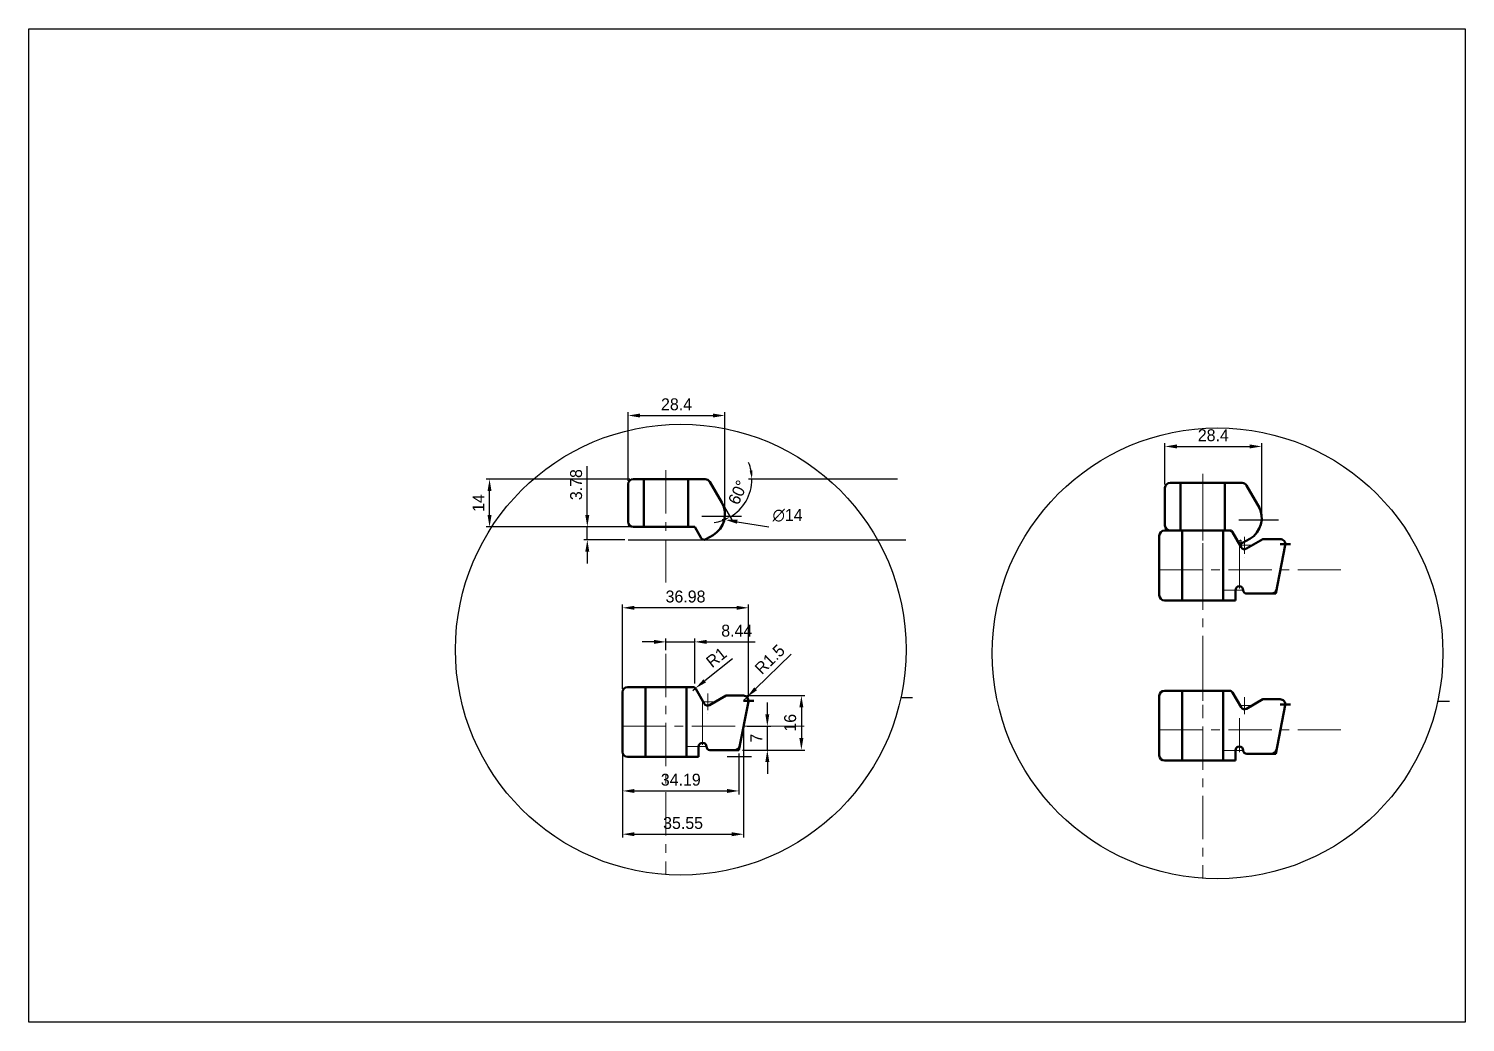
# Model space of a CAD drawing. Header units: millimetres. Extents: x -8 to 3214, y -115 to 422.
# Drawn here: x 1496.5 to 1918.3, y 5.3 to 296.9 of the extents above; entities that cross this region are included whole.
import ezdxf

# ---------------------------------------------------------------- set-up
doc = ezdxf.new("R2010")
doc.units = ezdxf.units.MM
doc.header["$PDSIZE"] = -1
doc.linetypes.add('CENTERX2', pattern=[20.32, 12.7, -2.54, 2.54, -2.54])
for name, color, linetype, lineweight in [('AM_0', 7, 'Continuous', 50), ('AM_5', 92, 'Continuous', 25), ('粗实线1', 230, 'Continuous', 15)]:
    doc.layers.add(name, color=color, linetype=linetype, lineweight=lineweight)
doc.styles.get("Standard").update_dxf_attribs({"font": 'FZYTK.TTF'})
doc.dimstyles.new('AM_ISO$0', dxfattribs={"dimtxt": 3.5, "dimasz": 3.5, "dimexe": 1, "dimexo": 1, "dimgap": 1.5, "dimtad": 1, "dimdsep": 46, "dimtxsty": 'Standard', "dimcen": 0, "dimclrd": 256, "dimclre": 256, "dimclrt": 140, "dimadec": 0, "dimazin": 2, "dimtp": 0.1, "dimtm": 0.1, "dimtfac": 0.71, "dimtmove": 0, "dimatfit": 3, "dimfxl": 1, "dimlwd": -1, "dimlwe": -1, "dimarcsym": 1})
doc.dimstyles.new('AM_ISO$2', dxfattribs={"dimtxt": 3.5, "dimasz": 2.5, "dimexe": 1, "dimexo": 1, "dimgap": 1.5, "dimtad": 1, "dimdsep": 46, "dimtxsty": 'Standard', "dimcen": 0, "dimclrd": 256, "dimclre": 256, "dimclrt": 140, "dimadec": 0, "dimazin": 2, "dimtp": 0.1, "dimtm": 0.1, "dimtfac": 0.71, "dimtdec": 3, "dimtmove": 0, "dimatfit": 3, "dimfxl": 1, "dimlwd": -1, "dimlwe": -1, "dimarcsym": 1})
doc.dimstyles.new('AM_ISO$3', dxfattribs={"dimtxt": 3.5, "dimasz": 3.5, "dimexe": 1, "dimexo": 1, "dimgap": 1.5, "dimtad": 1, "dimtoh": 1, "dimdsep": 46, "dimtxsty": 'Standard', "dimcen": 0, "dimclrd": 256, "dimclre": 256, "dimclrt": 140, "dimadec": 0, "dimazin": 2, "dimtp": 0.1, "dimtm": 0.1, "dimtfac": 0.71, "dimtofl": 0, "dimtmove": 0, "dimatfit": 0, "dimfxl": 1, "dimlwd": -1, "dimlwe": -1, "dimarcsym": 1})
doc.dimstyles.new('AM_ISO$4', dxfattribs={"dimtxt": 3.5, "dimasz": 3.5, "dimexe": 1, "dimexo": 1, "dimgap": 1.5, "dimtad": 1, "dimdsep": 46, "dimtxsty": 'Standard', "dimcen": 0, "dimclrd": 256, "dimclre": 256, "dimclrt": 140, "dimadec": 0, "dimazin": 2, "dimtp": 0.1, "dimtm": 0.1, "dimtfac": 0.71, "dimtmove": 0, "dimatfit": 3, "dimfxl": 1, "dimlwd": -1, "dimlwe": -1, "dimarcsym": 1})

# ---------------------------------------------------------------- blocks, each defined once
blk = doc.blocks.new('*D52')
at = {"layer": 'AM_5', "linetype": 'ByBlock', "transparency": 16777216}
for p, q in [((1673.02, 164.68), (1630.82, 164.68)), ((1631.82, 154.18), (1631.82, 161.18)), ((1673.02, 150.68), (1630.82, 150.68))]:
    blk.add_line(p, q, dxfattribs=at)
at = {"layer": 'AM_5', "transparency": 16777216}
for points in [[(1631.23, 161.18), (1632.4, 161.18), (1631.82, 164.68)], [(1631.23, 154.18), (1632.4, 154.18), (1631.82, 150.68)]]:
    blk.add_solid(points, dxfattribs=at)
at = {"layer": 'Defpoints', "color": 0, "transparency": 16777216}
for p in [(1631.82, 164.68), (1674.02, 164.68), (1674.02, 150.68)]:
    blk.add_point(p, dxfattribs=at)
at = {"layer": 'AM_5', "color": 140, "transparency": 16777216, "insert": (1628.57, 157.68), "char_height": 3.5, "attachment_point": 5, "rotation": 90}
blk.add_mtext('14', dxfattribs=at)
blk = doc.blocks.new('*D53')
at = {"layer": 'AM_5', "linetype": 'ByBlock', "transparency": 16777216}
for p, q in [((1660.52, 154.18), (1660.52, 168.48)), ((1673.02, 150.68), (1659.52, 150.68)), ((1660.52, 146.9), (1660.52, 150.68)), ((1671.52, 146.9), (1659.52, 146.9)), ((1660.52, 143.4), (1660.52, 139.9))]:
    blk.add_line(p, q, dxfattribs=at)
at = {"layer": 'AM_5', "transparency": 16777216}
for points in [[(1659.93, 154.18), (1661.1, 154.18), (1660.52, 150.68)], [(1659.93, 143.4), (1661.1, 143.4), (1660.52, 146.9)]]:
    blk.add_solid(points, dxfattribs=at)
at = {"layer": 'Defpoints', "color": 0, "transparency": 16777216}
for p in [(1660.52, 150.68), (1674.02, 150.68), (1672.52, 146.9)]:
    blk.add_point(p, dxfattribs=at)
at = {"layer": 'AM_5', "color": 140, "transparency": 16777216, "insert": (1657.25, 163.08), "char_height": 3.5, "attachment_point": 5, "rotation": 90}
blk.add_mtext('3.78', dxfattribs=at)
blk = doc.blocks.new('*D54')
at = {"layer": 'AM_5', "linetype": 'ByBlock', "transparency": 16777216}
for p, q in [((1672.52, 164.18), (1672.52, 184.37)), ((1676.02, 183.37), (1697.42, 183.37)), ((1700.92, 154.87), (1700.92, 184.37))]:
    blk.add_line(p, q, dxfattribs=at)
at = {"layer": 'AM_5', "transparency": 16777216}
for points in [[(1676.02, 183.95), (1676.02, 182.79), (1672.52, 183.37)], [(1697.42, 183.95), (1697.42, 182.79), (1700.92, 183.37)]]:
    blk.add_solid(points, dxfattribs=at)
at = {"layer": 'Defpoints', "color": 0, "transparency": 16777216}
for p in [(1700.92, 183.37), (1672.52, 163.18), (1700.92, 153.87)]:
    blk.add_point(p, dxfattribs=at)
at = {"layer": 'AM_5', "color": 140, "transparency": 16777216, "insert": (1686.72, 186.64), "char_height": 3.5, "attachment_point": 5}
blk.add_mtext('28.4', dxfattribs=at)
blk = doc.blocks.new('*D55')
at = {"linetype": 'ByBlock', "transparency": 16777216}
blk.add_line((1704.56, 152.19), (1713.85, 150.68), dxfattribs=at)
at = {"transparency": 16777216}
blk.add_solid([(1704.65, 152.76), (1704.47, 151.61), (1701.11, 152.75)], dxfattribs=at)
at = {"layer": 'Defpoints', "color": 0, "transparency": 16777216}
for p in [(1687.29, 154.99), (1701.11, 152.75)]:
    blk.add_point(p, dxfattribs=at)
at = {"color": 140, "transparency": 16777216, "insert": (1719.32, 154.06), "char_height": 3.5, "attachment_point": 5}
blk.add_mtext('∅14', dxfattribs=at)
blk = doc.blocks.new('*D56')
at = {"transparency": 16777216}
for p, q in [((1751.62, 164.68), (1707.85, 164.68)), ((1700.76, 156.5), (1702.95, 152.71))]:
    blk.add_line(p, q, dxfattribs=at)
for start, end in [(11.1923, 22.3846), (300, 360), (277.6154, 288.8077)]:
    blk.add_arc((1696.04, 164.68), 12.82, start, end, dxfattribs=at)
for points in [[(1709.03, 167.21), (1708.2, 167.13), (1708.85, 164.68)], [(1700, 152.92), (1700.34, 152.16), (1702.45, 153.58)]]:
    blk.add_solid(points, dxfattribs=at)
at = {"layer": 'Defpoints', "color": 0, "transparency": 16777216}
for p in [(1752.62, 164.68), (1756.04, 164.68), (1696.47, 163.93), (1700.26, 157.37), (1705.86, 156.44)]:
    blk.add_point(p, dxfattribs=at)
at = {"color": 140, "transparency": 16777216, "insert": (1704.75, 160.81), "char_height": 3.5, "attachment_point": 5, "rotation": 66.0507}
blk.add_mtext('60°', dxfattribs=at)
blk = doc.blocks.new('*D44')
at = {"layer": 'AM_5', "linetype": 'ByBlock', "transparency": 16777216}
for p, q in [((1680.12, 116.93), (1676.62, 116.93)), ((1683.62, 114.45), (1683.62, 117.93)), ((1683.62, 116.93), (1692.06, 116.93)), ((1692.06, 104.68), (1692.06, 117.93)), ((1695.56, 116.93), (1709.77, 116.93))]:
    blk.add_line(p, q, dxfattribs=at)
at = {"layer": 'AM_5', "transparency": 16777216}
for points in [[(1680.12, 117.52), (1680.12, 116.35), (1683.62, 116.93)], [(1695.56, 117.52), (1695.56, 116.35), (1692.06, 116.93)]]:
    blk.add_solid(points, dxfattribs=at)
at = {"layer": 'Defpoints', "color": 0, "transparency": 16777216}
for p in [(1692.06, 116.93), (1683.62, 113.45), (1692.06, 103.68)]:
    blk.add_point(p, dxfattribs=at)
at = {"layer": 'AM_5', "color": 140, "transparency": 16777216, "insert": (1704.41, 120.2), "char_height": 3.5, "attachment_point": 5}
blk.add_mtext('8.44', dxfattribs=at)
blk = doc.blocks.new('*D45')
at = {"linetype": 'ByBlock', "transparency": 16777216}
for p, q in [((1720.35, 113.28), (1709.93, 103.16)), ((1706.35, 99.68), (1707.42, 100.72))]:
    blk.add_line(p, q, dxfattribs=at)
at = {"transparency": 16777216}
blk.add_solid([(1709.53, 103.58), (1710.34, 102.74), (1707.42, 100.72)], dxfattribs=at)
at = {"layer": 'Defpoints', "color": 0, "transparency": 16777216}
for p in [(1706.35, 99.68), (1707.42, 100.72)]:
    blk.add_point(p, dxfattribs=at)
at = {"color": 140, "transparency": 16777216, "insert": (1714.11, 111.79), "char_height": 3.5, "attachment_point": 5, "rotation": 44.1581}
blk.add_mtext('R1.5', dxfattribs=at)
blk = doc.blocks.new('*D46')
at = {"linetype": 'ByBlock', "transparency": 16777216}
for p, q in [((1703.15, 111.97), (1695, 105.48)), ((1691.48, 102.68), (1692.26, 103.3))]:
    blk.add_line(p, q, dxfattribs=at)
at = {"transparency": 16777216}
blk.add_solid([(1694.64, 105.94), (1695.36, 105.02), (1692.26, 103.3)], dxfattribs=at)
at = {"layer": 'Defpoints', "color": 0, "transparency": 16777216}
for p in [(1691.48, 102.68), (1692.26, 103.3)]:
    blk.add_point(p, dxfattribs=at)
at = {"color": 140, "transparency": 16777216, "insert": (1698.41, 112.37), "char_height": 3.5, "attachment_point": 5, "rotation": 38.5276}
blk.add_mtext('R1', dxfattribs=at)
blk = doc.blocks.new('*D47')
at = {"layer": 'AM_5', "linetype": 'ByBlock', "transparency": 16777216}
for p, q in [((1670.87, 91.18), (1670.87, 59.48)), ((1706.42, 91.18), (1706.42, 59.48)), ((1674.37, 60.48), (1702.92, 60.48))]:
    blk.add_line(p, q, dxfattribs=at)
at = {"layer": 'AM_5', "transparency": 16777216}
for points in [[(1674.37, 61.07), (1674.37, 59.9), (1670.87, 60.48)], [(1702.92, 61.07), (1702.92, 59.9), (1706.42, 60.48)]]:
    blk.add_solid(points, dxfattribs=at)
at = {"layer": 'Defpoints', "color": 0, "transparency": 16777216}
for p in [(1670.87, 92.18), (1706.42, 92.18), (1706.42, 60.48)]:
    blk.add_point(p, dxfattribs=at)
at = {"layer": 'AM_5', "color": 140, "transparency": 16777216, "insert": (1688.64, 63.75), "char_height": 3.5, "attachment_point": 5}
blk.add_mtext('35.55', dxfattribs=at)
blk = doc.blocks.new('*D48')
at = {"layer": 'AM_5', "linetype": 'ByBlock', "transparency": 16777216}
for p, q in [((1670.87, 103.18), (1670.87, 127.93)), ((1704.35, 126.93), (1674.37, 126.93)), ((1707.85, 100.68), (1707.85, 127.93))]:
    blk.add_line(p, q, dxfattribs=at)
at = {"layer": 'AM_5', "transparency": 16777216}
for points in [[(1674.37, 127.52), (1674.37, 126.35), (1670.87, 126.93)], [(1704.35, 127.52), (1704.35, 126.35), (1707.85, 126.93)]]:
    blk.add_solid(points, dxfattribs=at)
at = {"layer": 'Defpoints', "color": 0, "transparency": 16777216}
for p in [(1670.87, 126.93), (1670.87, 102.18), (1707.85, 99.68)]:
    blk.add_point(p, dxfattribs=at)
at = {"layer": 'AM_5', "color": 140, "transparency": 16777216, "insert": (1689.36, 130.22), "char_height": 3.5, "attachment_point": 5}
blk.add_mtext('36.98', dxfattribs=at)
blk = doc.blocks.new('*D49')
at = {"layer": 'AM_5', "linetype": 'ByBlock', "transparency": 16777216}
for p, q in [((1670.87, 83.68), (1670.87, 72.18)), ((1705.06, 84.18), (1705.06, 72.18)), ((1674.37, 73.18), (1701.56, 73.18))]:
    blk.add_line(p, q, dxfattribs=at)
at = {"layer": 'AM_5', "transparency": 16777216}
for points in [[(1674.37, 73.76), (1674.37, 72.59), (1670.87, 73.18)], [(1701.56, 73.76), (1701.56, 72.59), (1705.06, 73.18)]]:
    blk.add_solid(points, dxfattribs=at)
at = {"layer": 'Defpoints', "color": 0, "transparency": 16777216}
for p in [(1670.87, 84.68), (1705.06, 85.18), (1705.06, 73.18)]:
    blk.add_point(p, dxfattribs=at)
at = {"layer": 'AM_5', "color": 140, "transparency": 16777216, "insert": (1687.96, 76.46), "char_height": 3.5, "attachment_point": 5}
blk.add_mtext('34.19', dxfattribs=at)
blk = doc.blocks.new('*D50')
at = {"layer": 'AM_5', "linetype": 'ByBlock', "transparency": 16777216}
for p, q in [((1713.38, 95.68), (1713.38, 99.18)), ((1707.42, 92.18), (1714.38, 92.18)), ((1713.38, 85.18), (1713.38, 92.18)), ((1706.06, 85.18), (1714.38, 85.18)), ((1713.38, 81.68), (1713.38, 78.18))]:
    blk.add_line(p, q, dxfattribs=at)
at = {"layer": 'AM_5', "transparency": 16777216}
for points in [[(1712.79, 95.68), (1713.96, 95.68), (1713.38, 92.18)], [(1712.79, 81.68), (1713.96, 81.68), (1713.38, 85.18)]]:
    blk.add_solid(points, dxfattribs=at)
at = {"layer": 'Defpoints', "color": 0, "transparency": 16777216}
for p in [(1706.42, 92.18), (1713.38, 92.18), (1705.06, 85.18)]:
    blk.add_point(p, dxfattribs=at)
at = {"layer": 'AM_5', "color": 140, "transparency": 16777216, "insert": (1710.13, 88.68), "char_height": 3.5, "attachment_point": 5, "rotation": 90}
blk.add_mtext('7', dxfattribs=at)
blk = doc.blocks.new('*D51')
at = {"layer": 'AM_5', "linetype": 'ByBlock', "transparency": 16777216}
for p, q in [((1707.35, 101.18), (1724.38, 101.18)), ((1723.38, 97.68), (1723.38, 88.68)), ((1706.06, 85.18), (1724.38, 85.18))]:
    blk.add_line(p, q, dxfattribs=at)
at = {"layer": 'AM_5', "transparency": 16777216}
for points in [[(1722.79, 97.68), (1723.96, 97.68), (1723.38, 101.18)], [(1722.79, 88.68), (1723.96, 88.68), (1723.38, 85.18)]]:
    blk.add_solid(points, dxfattribs=at)
at = {"layer": 'Defpoints', "color": 0, "transparency": 16777216}
for p in [(1706.35, 101.18), (1705.06, 85.18), (1723.38, 85.18)]:
    blk.add_point(p, dxfattribs=at)
at = {"layer": 'AM_5', "color": 140, "transparency": 16777216, "insert": (1720.1, 93.18), "char_height": 3.5, "attachment_point": 5, "rotation": 90}
blk.add_mtext('16', dxfattribs=at)
blk = doc.blocks.new('*D57')
at = {"layer": 'AM_5', "linetype": 'ByBlock', "transparency": 16777216}
for p, q in [((1830.12, 163.1), (1830.12, 175.29)), ((1833.62, 174.29), (1855.03, 174.29)), ((1858.53, 153.79), (1858.53, 175.29))]:
    blk.add_line(p, q, dxfattribs=at)
at = {"layer": 'AM_5', "transparency": 16777216}
for points in [[(1833.62, 174.87), (1833.62, 173.71), (1830.12, 174.29)], [(1855.03, 174.87), (1855.03, 173.71), (1858.53, 174.29)]]:
    blk.add_solid(points, dxfattribs=at)
at = {"layer": 'Defpoints', "color": 0, "transparency": 16777216}
for p in [(1858.53, 174.29), (1830.12, 162.1), (1858.53, 152.79)]:
    blk.add_point(p, dxfattribs=at)
at = {"layer": 'AM_5', "color": 140, "transparency": 16777216, "insert": (1844.33, 177.56), "char_height": 3.5, "attachment_point": 5}
blk.add_mtext('28.4', dxfattribs=at)

msp = doc.modelspace()

# ---------------------------------------------------------------- linework, layer by layer
at = {"color": 3}
for p, q in [((1858.529047, 152.787004), (1858.529047, 162.289206)), ((1694.195875, 153.866166), (1705.816384, 153.866166)), ((1851.804417, 152.787004), (1863.424926, 152.787004)), ((1672.516384, 146.898311), (1754.0083, 146.898311)), ((1852.42466, 146.819149), (1851.558635, 146.319149)), ((1852.42466, 146.819149), (1852.479509, 144.724149)), ((1853.475438, 141.699149), (1853.475438, 141.699149)), ((1752.617988, 100.652483), (1756.036384, 100.652483)), ((1910.226531, 99.573321), (1913.644926, 99.573321)), ((1695.866896, 95.776537), (1695.866896, 95.776537)), ((1701.587777, 83.262423), (1708.77304, 83.262423))]:
    msp.add_line(p, q, dxfattribs=at)
msp.add_lwpolyline([(1496.50957, 296.888929), (1918.30957, 296.888929), (1918.30957, 5.288929), (1496.50957, 5.288929)], close=True, dxfattribs=at)
for centre in [(1687.963895, 114.652483), (1845.572437, 113.573321)]:
    msp.add_circle(centre, 66.152489, dxfattribs=at)
at = {"layer": 'AM_0', "lineweight": 50}
for p, q in [((1674.016384, 164.678311), (1695.170359, 164.678311)), ((1677.116384, 164.678311), (1677.116384, 150.678311)), ((1690.116384, 164.678311), (1690.116384, 150.678311)), ((1672.516384, 163.178311), (1672.516384, 152.178311)), ((1696.469397, 163.928311), (1699.997271, 157.817854)), ((1696.469397, 163.928311), (1699.997271, 157.817854)), ((1830.124926, 162.099149), (1830.124926, 151.099149)), ((1831.624926, 163.599149), (1852.778901, 163.599149)), ((1834.724926, 163.599149), (1834.724926, 149.599149)), ((1847.724926, 163.599149), (1847.724926, 149.599149)), ((1854.077939, 162.849149), (1857.866595, 156.287004)), ((1674.016384, 150.678311), (1692.056384, 150.678311)), ((1692.056384, 150.678311), (1693.950093, 147.398311)), ((1831.624926, 149.599149), (1849.664926, 149.599149)), ((1849.664926, 149.599149), (1851.558635, 146.319149)), ((1863.954703, 145.599149), (1866.989031, 145.599149)), ((1853.125438, 132.099149), (1853.125438, 132.099149)), ((1706.346161, 99.676537), (1709.380489, 99.676537)), ((1863.954703, 98.597375), (1866.989031, 98.597375)), ((1695.516896, 86.176537), (1695.516896, 86.176537)), ((1853.125438, 85.097375), (1853.125438, 85.097375))]:
    msp.add_line(p, q, dxfattribs=at)
at = {"layer": 'AM_0', "color": 1, "lineweight": 50}
for p, q in [((1697.435093, 148.255676), (1695.316118, 147.032285)), ((1828.474926, 148.099149), (1828.474926, 130.599149)), ((1829.974926, 149.599149), (1849.087576, 149.599149)), ((1835.224926, 149.599149), (1835.224926, 129.099149)), ((1847.224926, 149.599149), (1847.224926, 129.099149)), ((1849.953601, 149.099149), (1852.479509, 144.724149)), ((1855.043635, 147.176514), (1852.92466, 145.953123)), ((1854.050438, 144.303219), (1858.893129, 147.099149)), ((1858.893129, 147.099149), (1863.954703, 147.099149)), ((1862.664264, 131.099149), (1865.427144, 145.312935)), ((1850.825438, 132.099149), (1850.825438, 129.099149)), ((1854.125438, 131.099149), (1862.664264, 131.099149)), ((1829.974926, 129.099149), (1850.825438, 129.099149)), ((1670.866384, 102.176537), (1670.866384, 84.676537)), ((1672.366384, 103.676537), (1691.479034, 103.676537)), ((1677.616384, 103.676537), (1677.616384, 83.176537)), ((1689.616384, 103.676537), (1689.616384, 83.176537)), ((1692.345059, 103.176537), (1694.870967, 98.801537)), ((1829.974926, 102.597375), (1849.087576, 102.597375)), ((1835.224926, 102.597375), (1835.224926, 82.097375)), ((1847.224926, 102.597375), (1847.224926, 82.097375)), ((1849.953601, 102.097375), (1852.479509, 97.722375)), ((1696.441896, 98.380608), (1701.284587, 101.176537)), ((1701.284587, 101.176537), (1706.346161, 101.176537)), ((1705.055722, 85.176537), (1707.818602, 99.390324)), ((1828.474926, 101.097375), (1828.474926, 83.597375)), ((1854.050438, 97.301446), (1858.893129, 100.097375)), ((1858.893129, 100.097375), (1863.954703, 100.097375)), ((1862.664264, 84.097375), (1865.427144, 98.311162)), ((1693.216896, 86.176537), (1693.216896, 83.176537)), ((1696.516896, 85.176537), (1705.055722, 85.176537)), ((1850.825438, 85.097375), (1850.825438, 82.097375)), ((1672.366384, 83.176537), (1693.216896, 83.176537)), ((1829.974926, 82.097375), (1850.825438, 82.097375)), ((1854.125438, 84.097375), (1862.664264, 84.097375))]:
    msp.add_line(p, q, dxfattribs=at)
at = {"layer": 'AM_0', "lineweight": 50}
for centre, start, end in [((1674.016384, 163.178311), 90, 180), ((1695.170359, 163.178311), 30, 90), ((1831.624926, 162.099149), 90, 180), ((1852.778901, 162.099149), 30, 90), ((1674.016384, 152.178311), 180, 270), ((1831.624926, 151.099149), 180, 270)]:
    msp.add_arc(centre, 1.5, start, end, dxfattribs=at)
at = {"layer": 'AM_0', "color": 1, "lineweight": 50}
for centre, radius, start, end in [((1693.935093, 154.317854), 7, 300, 30), ((1851.543635, 153.238692), 7, 300, 30), ((1829.974926, 148.099149), 1.5, 90, 180), ((1849.087576, 148.599149), 1, 30, 90), ((1694.816118, 147.898311), 1, 210, 300), ((1852.42466, 146.819149), 1, 210, 300), ((1853.475438, 145.299149), 1.15, 210, 300), ((1863.954703, 145.599149), 1.5, 349, 90), ((1851.975438, 132.099149), 1.15, 0, 180), ((1854.125438, 132.099149), 1, 180, 270), ((1861.427759, 132.599149), 1.5, 270, 349), ((1829.974926, 130.599149), 1.5, 180, 270), ((1672.366384, 102.176537), 1.5, 90, 180), ((1691.479034, 102.676537), 1, 30, 90), ((1829.974926, 101.097375), 1.5, 90, 180), ((1849.087576, 101.597375), 1, 30, 90), ((1695.866896, 99.376537), 1.15, 210, 300), ((1706.346161, 99.676537), 1.5, 349, 90), ((1853.475438, 98.297375), 1.15, 210, 300), ((1863.954703, 98.597375), 1.5, 349, 90), ((1672.366384, 84.676537), 1.5, 180, 270), ((1694.366896, 86.176537), 1.15, 0, 180), ((1696.516896, 86.176537), 1, 180, 270), ((1703.819217, 86.676537), 1.5, 270, 349), ((1851.975438, 85.097375), 1.15, 0, 180), ((1854.125438, 85.097375), 1, 180, 270), ((1861.427759, 85.597375), 1.5, 270, 349), ((1829.974926, 83.597375), 1.5, 180, 270)]:
    msp.add_arc(centre, radius, start, end, dxfattribs=at)
at = {"layer": '粗实线1', "linetype": 'CENTERX2'}
for p, q in [((1683.616384, 167.338271), (1683.616384, 132.665397)), ((1841.224926, 166.259109), (1841.224926, 131.586235)), ((1841.224926, 159.36901), (1841.224926, 94.565618)), ((1853.475438, 147.731751), (1853.475438, 142.764008)), ((1851.975438, 145.299149), (1855.775438, 145.299149)), ((1851.975438, 145.299149), (1851.975438, 131.543658)), ((1828.474926, 138.099149), (1882.976431, 138.099149)), ((1847.224926, 132.099149), (1853.125438, 132.099149)), ((1683.616384, 113.446398), (1683.616384, 48.643006)), ((1841.224926, 112.367236), (1841.224926, 47.563844)), ((1695.866896, 101.80914), (1695.866896, 96.841397)), ((1694.366896, 99.376537), (1698.166896, 99.376537)), ((1694.366896, 99.376537), (1694.366896, 85.621047)), ((1851.975438, 98.297375), (1855.775438, 98.297375)), ((1853.475438, 100.729978), (1853.475438, 95.762234)), ((1851.975438, 94.560535), (1851.975438, 84.541885)), ((1670.866384, 92.176537), (1725.367889, 92.176537)), ((1828.474926, 91.097375), (1882.976431, 91.097375)), ((1689.616384, 86.176537), (1695.516896, 86.176537)), ((1847.224926, 85.097375), (1853.125438, 85.097375))]:
    msp.add_line(p, q, dxfattribs=at)

# ---------------------------------------------------------------- dimensions: what is measured, and where the dimension line sits
at = {"color": 3}
dim = msp.add_angular_dim_2l(base=(1705.855841, 156.438808), line1=((1752.617988, 164.678311), (1756.036384, 164.678311)), line2=((1696.469397, 163.928311), (1700.258053, 157.366166)), dimstyle='AM_ISO$2', dxfattribs=at)
dim.commit()
dim.dimension.update_dxf_attribs({"geometry": '*D56', "text_midpoint": (1707.751178, 159.474971), "dimtype": 162})
dim = msp.add_diameter_dim_2p(p1=(1687.28614, 154.986689), p2=(1701.105609, 152.745643), dimstyle='AM_ISO$3', dxfattribs=at)
dim.commit()
dim.dimension.update_dxf_attribs({"geometry": '*D55', "text_midpoint": (1719.316384, 150.678311), "dimtype": 163})
for center, mpoint, picture, middle in [((1691.479034, 102.676537), (1692.261342, 103.299429), '*D46', (1698.408242, 112.371414)), ((1706.346161, 99.676537), (1707.422291, 100.721499), '*D45', (1714.108028, 111.794541))]:
    dim = msp.add_radius_dim(center=center, mpoint=mpoint, dimstyle='AM_ISO$4', dxfattribs=at)
    dim.commit()
    dim.dimension.update_dxf_attribs({"geometry": picture, "text_midpoint": middle})
at = {"layer": 'AM_5'}
for base, p1, p2, picture, middle in [((1700.920505, 183.369269), (1672.516384, 163.178311), (1700.920505, 153.866166), '*D54', (1686.718444, 186.637498)), ((1858.529047, 174.289207), (1830.124926, 162.099149), (1858.529047, 152.787004), '*D57', (1844.326987, 177.557436)), ((1670.866384, 126.932369), (1707.846161, 99.676537), (1670.866384, 102.176537), '*D48', (1689.356273, 130.218827)), ((1692.056384, 116.932369), (1683.616384, 113.446398), (1692.056384, 103.676537), '*D44', (1704.411853, 120.200598)), ((1706.416384, 60.484234), (1670.866384, 92.176537), (1706.416384, 92.176537), '*D47', (1688.641384, 63.752463)), ((1705.055722, 73.176537), (1670.866384, 84.676537), (1705.055722, 85.176537), '*D49', (1687.961053, 76.462996))]:
    dim = msp.add_linear_dim(base=base, p1=p1, p2=p2, dimstyle='AM_ISO$0', dxfattribs=at)
    dim.commit()
    dim.dimension.update_dxf_attribs({"geometry": picture, "text_midpoint": middle})
for base, p1, p2, angle, picture, middle in [((1631.816384, 164.678311), (1674.016384, 150.678311), (1674.016384, 164.678311), 270, '*D52', (1628.566384, 157.678311)), ((1660.516384, 150.678311), (1672.516384, 146.898311), (1674.016384, 150.678311), 270, '*D53', (1657.248155, 163.079352)), ((1723.378314, 85.176537), (1706.346161, 101.176537), (1705.055722, 85.176537), 90, '*D51', (1720.10097, 93.176537)), ((1713.378314, 92.176537), (1705.055722, 85.176537), (1706.416384, 92.176537), 90, '*D50', (1710.128314, 88.676537))]:
    dim = msp.add_linear_dim(base=base, p1=p1, p2=p2, angle=angle, dimstyle='AM_ISO$0', dxfattribs=at)
    dim.commit()
    dim.dimension.update_dxf_attribs({"geometry": picture, "text_midpoint": middle})

doc.saveas('drawing.dxf')
